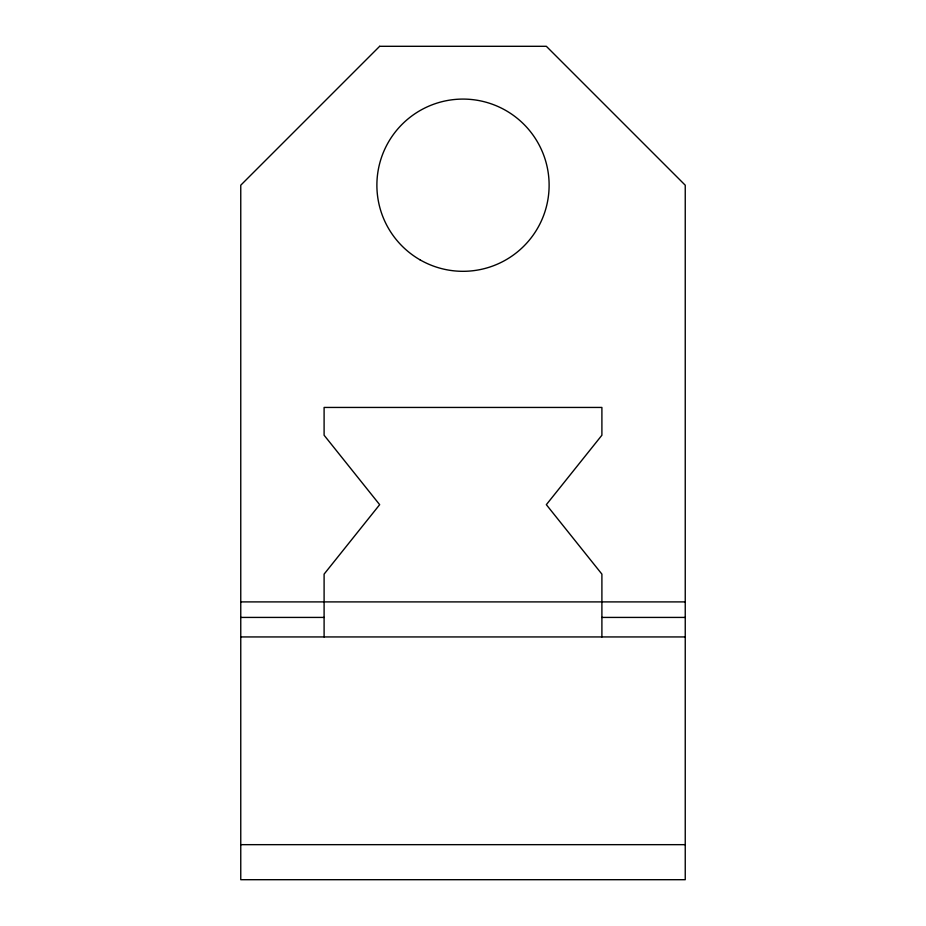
<?xml version="1.0" encoding="UTF-8"?>
<svg xmlns="http://www.w3.org/2000/svg" width="926" height="926" viewBox="0 0 926 926"><rect width="100%" height="100%" fill="white"/><g stroke="black" fill="none" stroke-linecap="round" stroke-linejoin="round"><path stroke-width="1.39" d="M240.76 601.9L685.24 601.9M240.76 617.422L324.1 617.422M601.9 617.422L685.24 617.422M240.76 636.938L685.24 636.938M240.76 844.662L685.24 844.662M601.9 636.938L601.9 574.12L546.34 504.67L601.9 435.22L601.9 407.44L324.1 407.44L324.1 435.22L379.66 504.67L324.1 574.12L324.1 636.938M379.66 46.3L240.76 185.2L240.76 879.7L685.24 879.7L685.24 185.2L546.34 46.3L379.66 46.3M419.941 259.778A86.118 86.118 0 0 0 549.118 185.2A86.118 86.118 0 0 0 419.941 110.622A86.118 86.118 0 0 0 419.941 259.778"/></g></svg>
